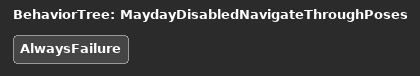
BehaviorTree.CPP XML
<?xml version="1.0" encoding="UTF-8"?>
<root BTCPP_format="4">
  <BehaviorTree ID="MaydayDisabledNavigateThroughPoses">
    <AlwaysFailure/>
  </BehaviorTree>
</root>
